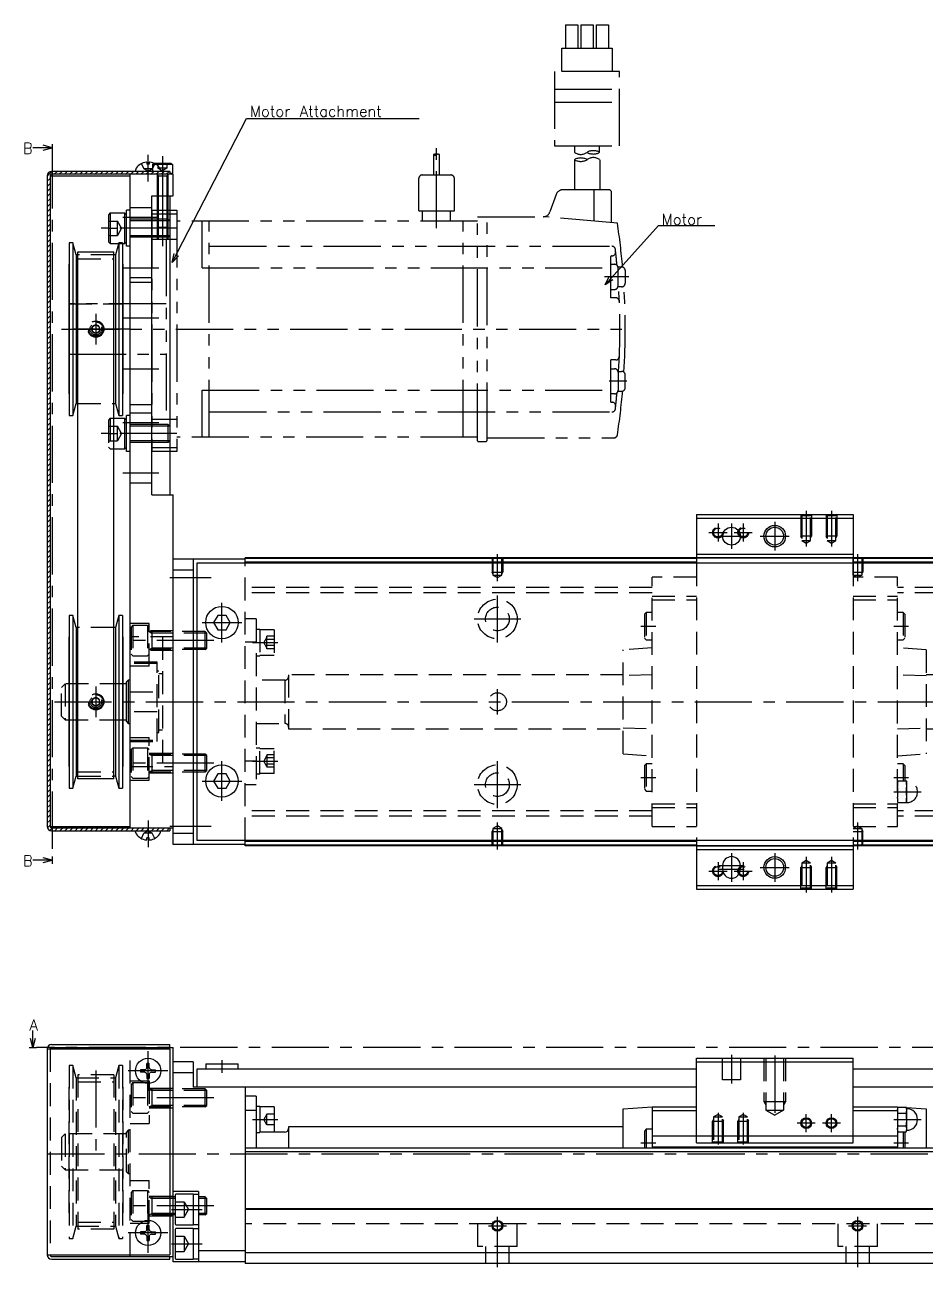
# Model space of a CAD drawing. Extents: x -2 to 836, y -8 to 354.
# Drawn here: x 317.5 to 567.7, y 9 to 354 of the extents above; entities that cross this region are included whole.
import ezdxf

# ---------------------------------------------------------------- set-up
doc = ezdxf.new("R2010")
doc.units = 0
doc.header["$LTSCALE"] = 0.5
for name, pattern in [('CENTER', [50.8, 31.75, -6.35, 6.35, -6.35]), ('DASHED', [19.05, 12.7, -6.35]), ('PHANTOM', [63.5, 31.75, -6.35, 6.35, -6.35, 6.35, -6.35])]:
    doc.linetypes.add(name, pattern=pattern)
for name, color, linetype in [('MSM_CENTER', 1, 'CENTER'), ('MSM_CONTINUOUS', 7, 'CONTINUOUS'), ('MSM_DASHED', 4, 'DASHED'), ('MSM_IMAGINARY', 6, 'PHANTOM'), ('MSM_NARROW', 5, 'CONTINUOUS'), ('MSM_PART_NUMBER', 7, 'CONTINUOUS')]:
    doc.layers.add(name, color=color, linetype=linetype)
doc.styles.get("Standard").update_dxf_attribs({"font": 'txt.shx', "height": 3, "bigfont": 'bigfont.shx'})

msp = doc.modelspace()

# ---------------------------------------------------------------- linework, layer by layer
at = {"layer": 'MSM_CENTER'}
for p, q in [((325.07, 318.87), (325.07, 123)), ((351.67, 310.5), (351.67, 317.87)), ((355.67, 317.5), (355.67, 295.5)), ((354.67, 300.5), (344.67, 300.5)), ((359.67, 297.5), (338.67, 297.5)), ((344.67, 286.5), (354.67, 286.5)), ((337.17, 273.75), (337.17, 265.25)), ((346.67, 269.5), (327.67, 269.5)), ((354.67, 272.5), (344.67, 272.5)), ((344.67, 258.5), (354.67, 258.5)), ((354.67, 243.5), (344.67, 243.5)), ((359.67, 240.5), (338.67, 240.5)), ((354.67, 229.5), (344.67, 229.5)), ((534.42, 219), (534.42, 209.09)), ((541.42, 219), (541.42, 209.09)), ((509.92, 215.5), (509.92, 210.5)), ((513.67, 215.5), (513.67, 208.5)), ((516.92, 215.5), (516.92, 210.5)), ((525.67, 216), (525.67, 208)), ((507.42, 213), (512.42, 213)), ((510.17, 212), (517.17, 212)), ((514.42, 213), (519.42, 213)), ((521.67, 212), (529.67, 212)), ((448.67, 199.49), (448.67, 207)), ((548.67, 207), (548.67, 199.49)), ((357.67, 200.5), (369.17, 200.5)), ((372.17, 182.5), (372.17, 193.5)), ((448.67, 182.5), (448.67, 195.5)), ((366.67, 188), (377.67, 188)), ((442.17, 189), (455.17, 189)), ((488.52, 187), (492.62, 187)), ((558.72, 187), (562.82, 187)), ((369.97, 183), (344.67, 183)), ((380.67, 182.45), (387.67, 182.45)), ((337.17, 170.25), (337.17, 161.75)), ((448.67, 162.5), (448.67, 169.5)), ((325.67, 166), (832.67, 166)), ((369.97, 149), (344.67, 149)), ((372.17, 138.5), (372.17, 149.5)), ((380.67, 149.55), (387.67, 149.55)), ((448.67, 136.5), (448.67, 149.5)), ((488.52, 145), (492.62, 145)), ((558.72, 145), (562.82, 145)), ((366.67, 144), (377.67, 144)), ((442.17, 143), (455.17, 143)), ((558.72, 141), (566.32, 141)), ((351.67, 133), (351.67, 125.63)), ((357.67, 131.5), (369.17, 131.5)), ((448.67, 125), (448.67, 132.51)), ((548.67, 132.51), (548.67, 125)), ((509.92, 121.5), (509.92, 116.5)), ((513.67, 124), (513.67, 116)), ((516.92, 121.5), (516.92, 116.5)), ((525.67, 124), (525.67, 116)), ((534.42, 122.91), (534.42, 113)), ((541.42, 122.91), (541.42, 113)), ((507.42, 119), (512.42, 119)), ((510.17, 120.5), (517.17, 120.5)), ((510.17, 119.5), (517.17, 119.5)), ((514.42, 119), (519.42, 119)), ((521.67, 120), (529.67, 120)), ((833.67, 70), (320.67, 70)), ((351.67, 58), (351.67, 69)), ((372.17, 66.5), (372.17, 63)), ((513.67, 68), (513.67, 60)), ((525.67, 67.76), (525.67, 50.18)), ((337.17, 63.62), (337.17, 39)), ((357.17, 63.5), (346.17, 63.5)), ((369.97, 56), (344.67, 56)), ((509.92, 51.81), (509.92, 43.1)), ((516.92, 51.81), (516.92, 43.1)), ((380.67, 50), (387.67, 50)), ((536.92, 49), (531.92, 49)), ((534.42, 46.5), (534.42, 51.5)), ((543.92, 49), (538.92, 49)), ((541.42, 46.5), (541.42, 51.5)), ((558.72, 50), (566.32, 50)), ((488.52, 43.5), (492.62, 43.5)), ((558.72, 43.5), (562.82, 43.5)), ((323.67, 40.5), (832.67, 40.5)), ((369.97, 26), (344.67, 26)), ((358.17, 25), (366.67, 25)), ((351.67, 13), (351.67, 24)), ((448.67, 9), (448.67, 23)), ((548.67, 23), (548.67, 9)), ((357.17, 18.5), (346.17, 18.5)), ((446.17, 20.5), (451.17, 20.5)), ((546.17, 20.5), (551.17, 20.5)), ((358.17, 15.5), (366.67, 15.5))]:
    msp.add_line(p, q, dxfattribs=at)
at = {"layer": 'MSM_CONTINUOUS'}
for p, q in [((325.07, 320.87), (325.07, 318.87)), ((351.34, 315.79), (351.36, 315.3)), ((351.98, 315.3), (351.36, 315.3)), ((352, 315.79), (351.98, 315.3)), ((358.12, 315.5), (353.41, 315.5)), ((358.42, 315.2), (353.93, 315.2)), ((358.12, 315.5), (358.42, 315.2)), ((358.42, 315.2), (358.42, 312.8)), ((323.67, 312.1), (323.67, 131.4)), ((324.47, 312.1), (324.47, 131.4)), ((324.47, 312.1), (346.67, 312.1)), ((357.67, 313.3), (324.87, 313.3)), ((358.67, 312.5), (324.87, 312.5)), ((346.67, 131), (346.67, 312.5)), ((348.2, 313.66), (348.17, 313.3)), ((355.13, 313.66), (355.17, 313.3)), ((357.67, 313.3), (357.67, 312.5)), ((357.67, 312.8), (358.42, 312.8)), ((358.12, 312.5), (358.42, 312.8)), ((358.67, 306.5), (358.67, 312.5)), ((352.67, 223.5), (352.67, 306.5)), ((352.67, 306.5), (358.67, 306.5)), ((354.17, 306.5), (354.17, 300)), ((357.17, 306.5), (357.17, 300)), ((357.67, 306.5), (357.67, 223.5)), ((341.17, 301.75), (340.67, 301.25)), ((340.67, 301.25), (340.67, 293.75)), ((341.17, 301.75), (341.17, 293.25)), ((341.17, 301.75), (345.17, 301.75)), ((345.17, 301.75), (345.17, 293.25)), ((345.17, 301.75), (345.67, 301.25)), ((345.67, 292.5), (345.67, 302.5)), ((346.67, 302.5), (345.67, 302.5)), ((357.23, 300), (352.67, 300)), ((357.23, 295), (357.23, 300)), ((357.67, 299.57), (357.23, 300)), ((329.73, 293.5), (329.73, 245.5)), ((330.76, 293.5), (329.73, 293.5)), ((330.76, 293.5), (330.76, 245.5)), ((331.67, 290.12), (330.76, 293.5)), ((341.17, 293.25), (340.67, 293.75)), ((341.17, 293.25), (343.5, 293.25)), ((343.57, 293.5), (342.67, 290.12)), ((343.57, 293.5), (343.57, 245.5)), ((344.61, 293.5), (343.57, 293.5)), ((344.61, 293.5), (344.61, 245.5)), ((344.61, 293.25), (345.17, 293.25)), ((345.17, 293.25), (345.67, 293.75)), ((357.23, 295), (352.67, 295)), ((357.23, 295), (357.67, 295.43)), ((331.67, 290.12), (331.67, 248.87)), ((332.17, 290.12), (331.67, 290.12)), ((332.17, 144.57), (332.17, 290.93)), ((332.17, 290.93), (342.17, 290.93)), ((342.17, 144.57), (342.17, 290.93)), ((342.67, 290.12), (342.17, 290.12)), ((342.67, 290.12), (342.67, 248.87)), ((346.67, 292.5), (345.67, 292.5)), ((329.67, 287.5), (329.67, 251.5)), ((329.73, 287.5), (329.67, 287.5)), ((344.67, 287.5), (344.61, 287.5)), ((344.67, 287.5), (344.67, 251.5)), ((329.67, 251.5), (329.73, 251.5)), ((330.76, 245.5), (331.67, 248.87)), ((331.67, 248.87), (332.17, 248.87)), ((342.17, 248.87), (342.67, 248.87)), ((342.67, 248.87), (343.57, 245.5)), ((344.61, 251.5), (344.67, 251.5)), ((329.73, 245.5), (330.76, 245.5)), ((343.57, 245.5), (344.61, 245.5)), ((345.67, 235.5), (345.67, 245.5)), ((346.67, 245.5), (345.67, 245.5)), ((342.17, 244.75), (345.17, 244.75)), ((345.17, 244.75), (345.17, 236.25)), ((345.17, 244.75), (345.67, 244.25)), ((357.23, 243), (352.67, 243)), ((357.67, 242.57), (357.23, 243)), ((357.23, 238), (357.23, 243)), ((357.23, 238), (357.67, 238.43)), ((342.17, 236.25), (345.17, 236.25)), ((345.17, 236.25), (345.67, 236.75)), ((346.67, 235.5), (345.67, 235.5)), ((357.23, 238), (352.67, 238)), ((352.67, 223.5), (358.67, 223.5)), ((358.67, 126.4), (358.67, 223.5)), ((503.92, 218), (503.92, 204.5)), ((503.92, 218), (547.42, 218)), ((547.42, 218), (547.42, 204.5)), ((503.92, 217), (547.42, 217)), ((503.92, 207), (547.42, 207)), ((378.67, 205.6), (358.67, 205.6)), ((364.17, 205.6), (364.17, 126.4)), ((365.17, 204.5), (365.17, 127.5)), ((830.17, 204.5), (365.17, 204.5)), ((378.67, 204.5), (378.67, 206)), ((818.67, 206), (378.67, 206)), ((503.92, 205.8), (378.67, 205.8)), ((503.92, 204.8), (378.67, 204.8)), ((503.92, 206), (547.42, 206)), ((649.92, 205.8), (547.42, 205.8)), ((649.92, 204.8), (547.42, 204.8)), ((364.17, 202.6), (358.67, 202.6)), ((329.73, 190), (329.73, 142)), ((330.76, 190), (329.73, 190)), ((330.76, 190), (330.76, 142)), ((331.67, 186.62), (330.76, 190)), ((343.57, 190), (342.67, 186.62)), ((343.57, 190), (343.57, 142)), ((344.61, 190), (343.57, 190)), ((344.61, 190), (344.61, 142)), ((371.01, 190), (369.86, 188)), ((373.32, 190), (371.01, 190)), ((374.48, 188), (373.32, 190)), ((331.67, 186.62), (331.67, 145.37)), ((332.17, 186.62), (331.67, 186.62)), ((342.67, 186.62), (342.17, 186.62)), ((342.67, 186.62), (342.67, 145.37)), ((369.86, 188), (371.01, 186)), ((373.32, 186), (374.48, 188)), ((329.67, 184), (329.67, 148)), ((329.73, 184), (329.67, 184)), ((344.67, 184), (344.61, 184)), ((344.67, 184), (344.67, 148)), ((371.01, 186), (373.32, 186)), ((345.67, 171), (344.67, 171)), ((346.17, 172), (345.67, 171.5)), ((345.67, 160.5), (345.67, 171.5)), ((346.17, 172), (346.17, 160)), ((346.67, 172), (346.17, 172)), ((344.67, 161), (345.67, 161)), ((345.67, 160.5), (346.17, 160)), ((346.17, 160), (346.67, 160)), ((329.67, 148), (329.73, 148)), ((330.76, 142), (331.67, 145.37)), ((331.67, 145.37), (332.17, 145.37)), ((342.67, 145.37), (342.17, 145.37)), ((342.67, 145.37), (343.57, 142)), ((344.61, 148), (344.67, 148)), ((371.01, 146), (369.86, 144)), ((373.32, 146), (371.01, 146)), ((374.48, 144), (373.32, 146)), ((329.73, 142), (330.76, 142)), ((342.17, 144.57), (332.17, 144.57)), ((343.57, 142), (344.61, 142)), ((369.86, 144), (371.01, 142)), ((371.01, 142), (373.32, 142)), ((373.32, 142), (374.48, 144)), ((324.47, 131.4), (346.67, 131.4)), ((324.87, 131), (358.67, 131)), ((324.87, 130.2), (357.67, 130.2)), ((348.2, 129.84), (348.17, 130.2)), ((351.34, 127.71), (351.36, 128.2)), ((351.98, 128.2), (351.36, 128.2)), ((352, 127.71), (351.98, 128.2)), ((355.13, 129.84), (355.17, 130.2)), ((357.67, 131), (357.67, 130.2)), ((364.17, 129.4), (358.67, 129.4)), ((378.67, 126.4), (358.67, 126.4)), ((830.17, 127.5), (365.17, 127.5)), ((378.67, 126), (378.67, 127.5)), ((503.92, 127.2), (378.67, 127.2)), ((503.92, 126.2), (378.67, 126.2)), ((818.67, 126), (378.67, 126)), ((503.92, 127.5), (503.92, 114)), ((503.92, 126), (547.42, 126)), ((503.92, 125), (547.42, 125)), ((547.42, 127.5), (547.42, 114)), ((649.92, 127.2), (547.42, 127.2)), ((649.92, 126.2), (547.42, 126.2)), ((325.07, 123), (325.07, 121)), ((511.17, 120.5), (511.17, 119.5)), ((516.17, 119.5), (516.17, 120.5)), ((503.92, 115), (547.42, 115)), ((503.92, 114), (547.42, 114)), ((319.67, 70), (319, 72.5)), ((319.67, 70), (319.67, 74.73)), ((320.34, 72.5), (319.67, 70)), ((318.67, 70), (320.67, 70)), ((323.67, 69.6), (323.67, 12.4)), ((323.67, 69.6), (357.67, 69.6)), ((324.87, 70.8), (357.67, 70.8)), ((324.87, 70), (358.67, 70)), ((346.67, 69.6), (346.67, 70)), ((357.67, 70), (357.67, 70.8)), ((357.67, 69.6), (357.67, 12.4)), ((358.67, 10.5), (358.67, 70)), ((351.34, 64.42), (351.36, 65.58)), ((352, 64.42), (351.98, 65.58)), ((364.17, 66), (358.67, 66)), ((364.17, 66), (364.17, 59)), ((503.92, 67), (547.42, 67)), ((503.92, 43.5), (503.92, 67)), ((503.92, 66), (547.42, 66)), ((547.42, 43.5), (547.42, 67)), ((350.74, 63.83), (349.59, 63.81)), ((350.74, 63.17), (349.59, 63.19)), ((350.74, 63.83), (351.15, 64.02)), ((350.74, 63.17), (351.15, 62.98)), ((351.34, 64.42), (351.15, 64.02)), ((351.34, 62.58), (351.15, 62.98)), ((351.34, 62.58), (351.36, 61.42)), ((352, 62.58), (351.98, 61.42)), ((352, 64.42), (352.19, 64.02)), ((352, 62.58), (352.19, 62.98)), ((352.59, 63.83), (352.19, 64.02)), ((352.59, 63.17), (352.19, 62.98)), ((352.59, 63.83), (353.74, 63.81)), ((352.59, 63.17), (353.74, 63.19)), ((364.17, 63), (358.67, 63)), ((365.17, 64), (365.17, 59)), ((503.92, 64), (365.17, 64)), ((367.67, 65.5), (367.67, 64)), ((367.67, 65.5), (376.67, 65.5)), ((376.67, 64), (376.67, 65.5)), ((649.92, 64), (547.42, 64)), ((503.92, 59), (364.17, 59)), ((378.67, 59), (378.67, 10)), ((649.92, 59), (547.42, 59)), ((381.67, 56.5), (378.67, 56.5)), ((381.67, 56.5), (381.67, 42)), ((381.67, 52.5), (378.67, 52.5)), ((382.67, 53.65), (381.67, 53.65)), ((382.67, 53.65), (382.67, 46.35)), ((386.67, 53.5), (382.67, 53.5)), ((386.67, 53.5), (386.67, 46.5)), ((483.62, 53), (491.62, 53.5)), ((483.62, 42), (483.62, 53)), ((491.62, 53.5), (503.92, 53.5)), ((491.62, 53.5), (491.62, 42)), ((491.62, 52.5), (503.92, 52.5)), ((547.42, 53.5), (559.72, 53.5)), ((547.42, 52.5), (559.72, 52.5)), ((559.72, 53.5), (560.29, 53.46)), ((559.72, 53.5), (559.72, 42)), ((559.84, 53.46), (559.72, 53)), ((559.72, 52.41), (559.72, 52.6)), ((559.84, 53.46), (562.19, 53.46)), ((562.32, 53), (562.19, 53.46)), ((562.22, 53.34), (567.72, 53)), ((562.32, 47), (562.32, 53)), ((567.72, 53), (567.72, 42)), ((559.84, 51.73), (562.19, 51.73)), ((381.67, 46.35), (382.67, 46.35)), ((389.67, 46.5), (382.67, 46.5)), ((390.67, 48), (390.67, 42)), ((483.62, 48), (390.67, 48)), ((490.02, 47.3), (489.52, 46.8)), ((489.52, 46.8), (489.52, 42)), ((491.62, 47.3), (490.02, 47.3)), ((490.02, 47.3), (490.02, 42)), ((491.62, 45.5), (559.72, 45.5)), ((559.72, 47), (559.84, 46.54)), ((559.84, 48.27), (562.19, 48.27)), ((559.84, 46.54), (562.19, 46.54)), ((561.32, 46.54), (561.32, 42)), ((561.82, 46.54), (561.82, 42)), ((562.19, 46.54), (562.32, 47)), ((818.67, 42), (378.67, 42)), ((491.62, 42.4), (559.72, 42.4)), ((503.92, 43.5), (547.42, 43.5)), ((818.67, 41), (378.67, 41)), ((365.67, 30), (358.67, 30)), ((359.17, 29), (359.17, 21)), ((364.17, 29.25), (359.42, 29.25)), ((364.17, 29.25), (364.17, 20.75)), ((365.67, 29.15), (364.17, 29.15)), ((365.67, 30), (365.67, 10.5)), ((818.67, 25.2), (378.67, 25.2)), ((818.67, 25), (378.67, 25)), ((359.42, 20.75), (364.17, 20.75)), ((364.17, 20.85), (365.67, 20.85)), ((350.74, 18.83), (349.59, 18.81)), ((350.74, 18.17), (349.59, 18.19)), ((350.74, 18.83), (351.15, 19.02)), ((350.74, 18.17), (351.15, 17.98)), ((351.34, 19.42), (351.15, 19.02)), ((351.34, 17.58), (351.15, 17.98)), ((351.34, 19.42), (351.36, 20.58)), ((351.34, 17.58), (351.36, 16.42)), ((352, 19.42), (351.98, 20.58)), ((352, 17.58), (351.98, 16.42)), ((352, 19.42), (352.19, 19.02)), ((352, 17.58), (352.19, 17.98)), ((352.59, 18.83), (352.19, 19.02)), ((352.59, 18.17), (352.19, 17.98)), ((352.59, 18.83), (353.74, 18.81)), ((352.59, 18.17), (353.74, 18.19)), ((359.17, 19.5), (359.17, 11.5)), ((364.17, 19.75), (359.42, 19.75)), ((364.17, 19.75), (364.17, 11.25)), ((365.67, 19.65), (364.17, 19.65)), ((323.67, 12.4), (357.67, 12.4)), ((324.87, 12), (358.67, 12)), ((324.87, 11.2), (357.67, 11.2)), ((346.67, 12), (346.67, 12.4)), ((357.67, 11.2), (357.67, 12)), ((378.67, 10.5), (358.67, 10.5)), ((359.42, 11.25), (364.17, 11.25)), ((364.17, 11.35), (365.67, 11.35)), ((378.67, 13.5), (365.67, 13.5)), ((818.67, 13), (378.67, 13)), ((818.67, 10), (378.67, 10))]:
    msp.add_line(p, q, dxfattribs=at)
at = {"layer": 'MSM_CONTINUOUS', "extrusion": (0, 0, -1)}
for p, q in [((325.07, 319.87), (319.71, 319.87)), ((325.07, 319.87), (322.57, 320.54)), ((322.57, 319.2), (325.07, 319.87)), ((325.07, 122), (319.71, 122)), ((325.07, 122), (322.57, 122.67)), ((322.57, 121.33), (325.07, 122))]:
    msp.add_line(p, q, dxfattribs=at)
at = {"layer": 'MSM_CONTINUOUS'}
for centre, radius in [((513.67, 212), 2.5), ((525.67, 212), 2.46), ((372.17, 188), 4.5), ((372.17, 144), 4.5), ((525.67, 120), 2.46), ((351.67, 63.5), 3.5), ((534.42, 49), 1.23), ((541.42, 49), 1.23), ((351.67, 18.5), 3.5), ((448.67, 20.5), 1.23), ((548.67, 20.5), 1.23)]:
    msp.add_circle(centre, radius, dxfattribs=at)
for centre, radius, start, end in [((349.29, 313.57), 1.1, 144.8906, 175), ((351.67, 311.9), 4, 97.4656, 144.8906), ((351.14, 315.56), 0.305, 49.0368, 87.9309), ((352.2, 315.56), 0.305, 92.0691, 130.9632), ((351.67, 311.9), 4, 35.1094, 82.5344), ((354.04, 313.57), 1.1, 5, 35.1094), ((324.87, 312.1), 1.2, 90, 180), ((324.87, 312.1), 0.4, 90, 180), ((324.87, 131.4), 1.2, 180, 270), ((324.87, 131.4), 0.4, 180, 270), ((349.29, 129.93), 1.1, 185, 215.1094), ((351.67, 131.6), 4, 215.1094, 262.5344), ((351.14, 127.94), 0.305, 272.0691, 310.9632), ((352.2, 127.94), 0.305, 229.0368, 267.9309), ((351.67, 131.6), 4, 277.4656, 324.8906), ((354.04, 129.93), 1.1, 324.8906, 355), ((513.67, 120.5), 2.5, 0, 180), ((513.67, 119.5), 2.5, 180, 0), ((324.87, 69.6), 1.2, 90, 180), ((324.87, 69.6), 0.4, 90, 180), ((351.67, 63.5), 2.1, 81.4911, 98.5089), ((351.67, 63.5), 2.1, 171.4911, 188.5089), ((351.67, 63.5), 2.1, 351.4911, 8.5089), ((351.67, 63.5), 2.1, 261.4911, 278.5089), ((563.02, 52.57), 3.31, 164.2277, 179.4294), ((563.02, 52.63), 3.31, 180.5738, 195.7691), ((559.01, 52.56), 3.31, 0.5738, 15.7691), ((559.01, 52.63), 3.31, 344.2277, 359.4294), ((562.32, 50), 3, 270, 90), ((572.6, 49.95), 12.89, 172.0306, 179.7562), ((573.17, 50.1), 13.46, 180.407, 187.8062), ((549.33, 49.94), 12.98, 0.2719, 7.9413), ((548.86, 50.1), 13.46, 352.1938, 359.593), ((389.67, 47.5), 1, 270, 0), ((563.02, 47.37), 3.31, 164.2277, 179.4294), ((563.02, 47.44), 3.31, 180.5738, 195.7691), ((559.01, 47.37), 3.31, 0.5738, 15.7691), ((559.01, 47.43), 3.31, 344.2277, 359.4294), ((359.42, 29), 0.25, 90, 180), ((359.42, 21), 0.25, 180, 270), ((351.67, 18.5), 2.1, 171.4911, 188.5089), ((351.67, 18.5), 2.1, 81.4911, 98.5089), ((351.67, 18.5), 2.1, 351.4911, 8.5089), ((359.42, 19.5), 0.25, 90, 180), ((351.67, 18.5), 2.1, 261.4911, 278.5089), ((324.87, 12.4), 1.2, 180, 270), ((324.87, 12.4), 0.4, 180, 270), ((359.42, 11.5), 0.25, 180, 270)]:
    msp.add_arc(centre, radius, start, end, dxfattribs=at)
at = {"layer": 'MSM_DASHED'}
for p, q in [((349.8, 315.44), (350.52, 313.97)), ((351.67, 313.36), (350.52, 313.97)), ((352.81, 313.97), (350.52, 313.97)), ((351.67, 313.36), (352.81, 313.97)), ((353.54, 315.44), (352.81, 313.97)), ((352.92, 315.2), (353.22, 315.5)), ((353.93, 315.2), (352.92, 315.2)), ((352.92, 315.2), (352.92, 313.3)), ((353.41, 315.5), (353.22, 315.5)), ((354.42, 315.5), (354.42, 314.2)), ((356.92, 314.2), (354.42, 314.2)), ((355.67, 313.48), (354.42, 314.2)), ((355.67, 315.5), (355.67, 314.2)), ((356.92, 314.2), (355.67, 313.48)), ((356.92, 315.5), (356.92, 314.2)), ((354.15, 312.45), (354.44, 311.96)), ((354.17, 312.4), (354.17, 306.5)), ((357.17, 311.96), (354.17, 311.96)), ((354.44, 311.96), (354.44, 306.5)), ((357.18, 312.45), (356.9, 311.96)), ((356.9, 311.96), (356.9, 306.5)), ((357.17, 312.4), (357.17, 306.5)), ((352.67, 303.15), (346.67, 303.15)), ((340.67, 299.5), (343.17, 299.5)), ((340.67, 297.5), (343.17, 297.5)), ((344.32, 297.5), (343.17, 299.5)), ((343.17, 295.5), (343.17, 299.5)), ((344.32, 297.5), (343.17, 295.5)), ((352.67, 300), (346.67, 300)), ((352.67, 299.57), (346.67, 299.57)), ((354.17, 300), (354.17, 297.77)), ((354.44, 297.5), (354.17, 297.77)), ((354.17, 297.77), (357.17, 297.77)), ((354.44, 300), (354.44, 297.5)), ((356.9, 297.5), (354.44, 297.5)), ((356.9, 300), (356.9, 297.5)), ((357.17, 297.77), (356.9, 297.5)), ((357.17, 300), (357.17, 297.77)), ((340.67, 295.5), (343.17, 295.5)), ((343.5, 293.25), (344.61, 293.25)), ((352.67, 295.43), (346.67, 295.43)), ((352.67, 295), (346.67, 295)), ((342.17, 290.12), (332.17, 290.12)), ((332.17, 288.99), (342.17, 288.99)), ((346.67, 283.85), (352.67, 283.85)), ((346.67, 282.5), (352.67, 282.5)), ((329.67, 276.5), (344.67, 276.5)), ((337.17, 270.65), (336.17, 270.08)), ((336.17, 270.08), (336.17, 268.92)), ((338.17, 270.08), (337.17, 270.65)), ((338.17, 268.92), (338.17, 270.08)), ((336.17, 268.92), (337.17, 268.35)), ((337.17, 268.35), (338.17, 268.92)), ((329.67, 262.5), (344.67, 262.5)), ((332.17, 248.87), (342.17, 248.87)), ((352.67, 248.5), (346.67, 248.5)), ((352.67, 246.15), (346.67, 246.15)), ((341.17, 244.75), (340.67, 244.25)), ((340.67, 244.25), (340.67, 236.75)), ((340.67, 242.5), (343.17, 242.5)), ((341.17, 244.75), (341.17, 236.25)), ((341.17, 244.75), (342.17, 244.75)), ((344.32, 240.5), (343.17, 242.5)), ((343.17, 238.5), (343.17, 242.5)), ((352.67, 243), (346.67, 243)), ((352.67, 242.57), (346.67, 242.57)), ((340.67, 240.5), (343.17, 240.5)), ((340.67, 238.5), (343.17, 238.5)), ((344.32, 240.5), (343.17, 238.5)), ((352.67, 238.43), (346.67, 238.43)), ((341.17, 236.25), (340.67, 236.75)), ((341.17, 236.25), (342.17, 236.25)), ((352.67, 238), (346.67, 238)), ((346.67, 226.85), (352.67, 226.85)), ((532.92, 218), (533.19, 217.73)), ((532.92, 218), (532.92, 212)), ((533.19, 217.73), (533.19, 210.8)), ((533.19, 217.73), (535.65, 217.73)), ((535.65, 217.73), (535.92, 218)), ((535.65, 210.8), (535.65, 217.73)), ((535.92, 218), (535.92, 212)), ((539.92, 218), (540.19, 217.73)), ((539.92, 218), (539.92, 212)), ((540.19, 217.73), (540.19, 210.8)), ((540.19, 217.73), (542.65, 217.73)), ((542.65, 217.73), (542.92, 218)), ((542.65, 210.8), (542.65, 217.73)), ((542.92, 218), (542.92, 212)), ((535.92, 212), (532.92, 212)), ((533.19, 211.53), (532.92, 212)), ((533.19, 210.8), (534.42, 210.09)), ((533.19, 210.8), (535.65, 210.8)), ((534.42, 210.09), (535.65, 210.8)), ((535.65, 211.53), (535.92, 212)), ((542.92, 212), (539.92, 212)), ((540.19, 211.53), (539.92, 212)), ((540.19, 210.8), (541.42, 210.09)), ((540.19, 210.8), (542.65, 210.8)), ((541.42, 210.09), (542.65, 210.8)), ((542.65, 211.53), (542.92, 212)), ((378.67, 127.5), (378.67, 204.5)), ((447.17, 206), (447.17, 202)), ((447.44, 206), (447.44, 201.2)), ((449.9, 201.2), (449.9, 206)), ((450.17, 206), (450.17, 202)), ((547.42, 206), (503.92, 206)), ((503.92, 204.5), (503.92, 127.5)), ((547.42, 204.5), (547.42, 127.5)), ((547.44, 201.2), (547.44, 206)), ((549.9, 206), (549.9, 201.2)), ((550.17, 206), (550.17, 202)), ((447.17, 202), (450.17, 202)), ((447.44, 201.53), (447.17, 202)), ((447.44, 201.2), (448.67, 200.49)), ((447.44, 201.2), (449.9, 201.2)), ((448.67, 200.49), (449.9, 201.2)), ((449.9, 201.53), (450.17, 202)), ((503.92, 200.6), (491.62, 200.6)), ((491.62, 131.4), (491.62, 200.6)), ((547.42, 202), (550.17, 202)), ((547.44, 201.53), (547.42, 201.57)), ((559.72, 200.6), (547.42, 200.6)), ((547.44, 201.2), (549.9, 201.2)), ((548.67, 200.49), (547.44, 201.2)), ((549.9, 201.2), (548.67, 200.49)), ((549.9, 201.53), (550.17, 202)), ((559.72, 131.4), (559.72, 200.6)), ((491.62, 197.75), (378.67, 197.75)), ((637.62, 197.75), (559.72, 197.75)), ((491.62, 196.25), (378.67, 196.25)), ((491.62, 195.35), (503.92, 195.35)), ((491.62, 194.35), (503.92, 194.35)), ((547.42, 195.35), (559.72, 195.35)), ((547.42, 194.35), (559.72, 194.35)), ((637.62, 196.25), (559.72, 196.25)), ((490.02, 190.8), (489.52, 190.3)), ((489.52, 190.3), (489.52, 183.7)), ((490.02, 190.8), (490.02, 183.2)), ((491.62, 190.8), (490.02, 190.8)), ((561.32, 190.8), (559.72, 190.8)), ((561.32, 190.8), (561.32, 183.2)), ((561.82, 190.3), (561.32, 190.8)), ((561.82, 190.3), (561.82, 183.7)), ((342.17, 186.62), (332.17, 186.62)), ((351.97, 187.75), (346.67, 187.75)), ((347.47, 187.25), (346.97, 186.75)), ((346.97, 186.75), (346.97, 179.25)), ((347.47, 187.25), (347.47, 178.75)), ((347.47, 187.25), (351.47, 187.25)), ((351.47, 187.25), (351.47, 178.75)), ((351.47, 187.25), (351.97, 186.75)), ((351.97, 175.88), (351.97, 187.75)), ((381.67, 189), (378.67, 189)), ((381.67, 189), (381.67, 143)), ((358.67, 184), (346.67, 184)), ((358.67, 185.75), (351.97, 185.75)), ((367.53, 185.5), (351.97, 185.5)), ((351.97, 185.5), (352.72, 185.07)), ((352.72, 185.5), (352.72, 180.5)), ((367.97, 185.07), (352.72, 185.07)), ((355.67, 184), (355.67, 148)), ((367.97, 185.07), (367.53, 185.5)), ((367.53, 180.5), (367.53, 185.5)), ((367.97, 180.93), (367.97, 185.07)), ((382.67, 186.1), (381.67, 186.1)), ((382.67, 186.1), (382.67, 178.8)), ((386.67, 185.95), (382.67, 185.95)), ((384.67, 183.95), (383.8, 182.45)), ((384.67, 180.72), (384.67, 184.19)), ((386.67, 184.19), (384.67, 184.19)), ((386.67, 183.32), (384.67, 183.32)), ((386.67, 185.95), (386.67, 178.95)), ((489.52, 183.7), (490.02, 183.2)), ((490.02, 183.2), (491.62, 183.2)), ((559.72, 183.2), (561.32, 183.2)), ((561.32, 183.2), (561.82, 183.7)), ((351.97, 180.5), (352.72, 180.93)), ((367.53, 180.5), (351.97, 180.5)), ((358.67, 180.25), (351.97, 180.25)), ((367.97, 180.93), (352.72, 180.93)), ((367.53, 180.5), (367.97, 180.93)), ((381.67, 182.52), (378.67, 182.52)), ((384.67, 180.95), (383.8, 182.45)), ((386.67, 181.59), (384.67, 181.59)), ((386.67, 180.72), (384.67, 180.72)), ((491.62, 181), (483.62, 180.44)), ((483.62, 151.56), (483.62, 180.44)), ((567.72, 180.44), (559.72, 181)), ((567.72, 180.44), (567.72, 151.56)), ((354.17, 177), (346.67, 177)), ((354.17, 176.64), (346.67, 176.64)), ((347.47, 178.75), (346.97, 179.25)), ((347.47, 178.75), (351.47, 178.75)), ((351.47, 178.75), (351.97, 179.25)), ((354.17, 155), (354.17, 177)), ((381.67, 178.8), (382.67, 178.8)), ((382.67, 178.95), (386.67, 178.95)), ((351.97, 175.88), (346.67, 175.88)), ((354.67, 174.5), (354.17, 174.5)), ((354.67, 157.5), (354.67, 174.5)), ((355.67, 173.75), (354.67, 173.75)), ((390.67, 173.5), (390.67, 158.5)), ((483.62, 173.5), (390.67, 173.5)), ((491.62, 173.48), (483.62, 173.23)), ((567.72, 173.23), (559.72, 173.48)), ((629.62, 173.5), (567.72, 173.5)), ((327.67, 170), (328.67, 171)), ((327.67, 162), (327.67, 170)), ((344.67, 171), (328.67, 171)), ((328.67, 171), (328.67, 161)), ((389.67, 172), (381.67, 172)), ((389.67, 172), (389.67, 160)), ((337.17, 167.15), (336.17, 166.58)), ((336.17, 166.58), (336.17, 165.42)), ((338.17, 166.58), (337.17, 167.15)), ((338.17, 165.42), (338.17, 166.58)), ((346.67, 168.8), (354.17, 168.8)), ((336.17, 165.42), (337.17, 164.85)), ((337.17, 164.85), (338.17, 165.42)), ((354.17, 163.2), (346.67, 163.2)), ((327.67, 162), (328.67, 161)), ((328.67, 161), (344.67, 161)), ((381.67, 160), (389.67, 160)), ((483.62, 158.77), (491.62, 158.52)), ((559.72, 158.52), (567.72, 158.77)), ((346.67, 156.12), (351.97, 156.12)), ((346.67, 155.36), (354.17, 155.36)), ((351.97, 144.25), (351.97, 156.12)), ((354.17, 157.5), (354.67, 157.5)), ((354.67, 158.25), (355.67, 158.25)), ((390.67, 158.5), (483.62, 158.5)), ((567.72, 158.5), (629.62, 158.5)), ((346.67, 155), (354.17, 155)), ((347.47, 153.25), (346.97, 152.75)), ((346.97, 152.75), (346.97, 145.25)), ((347.47, 153.25), (351.47, 153.25)), ((347.47, 153.25), (347.47, 144.75)), ((351.47, 153.25), (351.47, 144.75)), ((351.47, 153.25), (351.97, 152.75)), ((381.67, 153.2), (382.67, 153.2)), ((382.67, 145.9), (382.67, 153.2)), ((382.67, 153.05), (386.67, 153.05)), ((386.67, 146.05), (386.67, 153.05)), ((351.97, 151.75), (358.67, 151.75)), ((367.53, 151.5), (351.97, 151.5)), ((351.97, 151.5), (352.72, 151.07)), ((352.72, 151.5), (352.72, 146.5)), ((367.97, 151.07), (352.72, 151.07)), ((367.53, 146.5), (367.53, 151.5)), ((367.97, 151.07), (367.53, 151.5)), ((367.97, 146.93), (367.97, 151.07)), ((381.67, 149.48), (378.67, 149.48)), ((384.67, 151.05), (383.8, 149.55)), ((384.67, 148.05), (383.8, 149.55)), ((384.67, 151.28), (384.67, 147.81)), ((386.67, 151.28), (384.67, 151.28)), ((386.67, 150.41), (384.67, 150.41)), ((386.67, 148.68), (384.67, 148.68)), ((483.62, 151.56), (491.62, 151)), ((490.02, 148.8), (489.52, 148.3)), ((490.02, 148.8), (490.02, 141.2)), ((491.62, 148.8), (490.02, 148.8)), ((559.72, 151), (567.72, 151.56)), ((561.32, 148.8), (559.72, 148.8)), ((561.82, 148.3), (561.32, 148.8)), ((561.32, 148.8), (561.32, 144)), ((332.17, 146.51), (342.17, 146.51)), ((332.17, 145.37), (342.17, 145.37)), ((346.67, 148), (358.67, 148)), ((347.47, 144.75), (346.97, 145.25)), ((351.47, 144.75), (351.97, 145.25)), ((351.97, 146.5), (352.72, 146.93)), ((367.53, 146.5), (351.97, 146.5)), ((351.97, 146.25), (358.67, 146.25)), ((367.97, 146.93), (352.72, 146.93)), ((367.53, 146.5), (367.97, 146.93)), ((382.67, 145.9), (381.67, 145.9)), ((386.67, 146.05), (382.67, 146.05)), ((386.67, 147.81), (384.67, 147.81)), ((489.52, 148.3), (489.52, 141.7)), ((561.82, 148.3), (561.82, 144)), ((346.67, 144.25), (351.97, 144.25)), ((347.47, 144.75), (351.47, 144.75)), ((378.67, 143), (381.67, 143)), ((489.52, 141.7), (490.02, 141.2)), ((562.32, 144), (559.72, 144)), ((562.32, 138), (562.32, 144)), ((490.02, 141.2), (491.62, 141.2)), ((559.72, 138), (562.32, 138)), ((559.84, 141), (562.19, 141)), ((491.62, 135.75), (378.67, 135.75)), ((491.62, 137.65), (503.92, 137.65)), ((491.62, 136.65), (503.92, 136.65)), ((547.42, 137.65), (559.72, 137.65)), ((547.42, 136.65), (559.72, 136.65)), ((637.62, 135.75), (559.72, 135.75)), ((491.62, 134.25), (378.67, 134.25)), ((448.67, 131.51), (447.44, 130.8)), ((449.9, 130.8), (448.67, 131.51)), ((491.62, 131.4), (503.92, 131.4)), ((547.42, 131.4), (559.72, 131.4)), ((547.44, 130.8), (548.67, 131.51)), ((548.67, 131.51), (549.9, 130.8)), ((637.62, 134.25), (559.72, 134.25)), ((349.8, 128.06), (350.52, 129.53)), ((351.67, 130.14), (350.52, 129.53)), ((352.81, 129.53), (350.52, 129.53)), ((351.67, 130.14), (352.81, 129.53)), ((353.54, 128.06), (352.81, 129.53)), ((447.44, 130.47), (447.17, 130)), ((447.17, 126), (447.17, 130)), ((447.17, 130), (450.17, 130)), ((447.44, 130.8), (447.44, 126)), ((447.44, 130.8), (449.9, 130.8)), ((449.9, 126), (449.9, 130.8)), ((449.9, 130.47), (450.17, 130)), ((450.17, 126), (450.17, 130)), ((547.42, 130), (550.17, 130)), ((547.44, 130.8), (549.9, 130.8)), ((549.9, 130.8), (549.9, 126)), ((549.9, 130.47), (550.17, 130)), ((550.17, 126), (550.17, 130)), ((547.42, 126), (503.92, 126)), ((534.42, 121.91), (533.19, 121.2)), ((533.19, 121.2), (533.19, 114.27)), ((535.65, 121.2), (533.19, 121.2)), ((535.65, 121.2), (534.42, 121.91)), ((535.65, 114.27), (535.65, 121.2)), ((541.42, 121.91), (540.19, 121.2)), ((540.19, 121.2), (540.19, 114.27)), ((542.65, 121.2), (540.19, 121.2)), ((542.65, 121.2), (541.42, 121.91)), ((542.65, 114.27), (542.65, 121.2)), ((533.19, 120.47), (532.92, 120)), ((532.92, 114), (532.92, 120)), ((532.92, 120), (535.92, 120)), ((535.65, 120.47), (535.92, 120)), ((535.92, 114), (535.92, 120)), ((540.19, 120.47), (539.92, 120)), ((539.92, 114), (539.92, 120)), ((539.92, 120), (542.92, 120)), ((542.65, 120.47), (542.92, 120)), ((542.92, 114), (542.92, 120)), ((533.19, 114.27), (532.92, 114)), ((535.65, 114.27), (533.19, 114.27)), ((535.92, 114), (535.65, 114.27)), ((540.19, 114.27), (539.92, 114)), ((542.65, 114.27), (540.19, 114.27)), ((542.92, 114), (542.65, 114.27)), ((324.47, 69.6), (324.47, 12.4)), ((346.67, 12.4), (346.67, 69.6)), ((511.17, 61), (511.17, 67)), ((516.17, 67), (516.17, 61)), ((522.67, 67), (522.67, 55)), ((523.21, 67), (523.21, 52.6)), ((528.12, 67), (528.12, 52.6)), ((528.67, 67), (528.67, 55)), ((329.73, 65), (329.73, 17)), ((330.76, 65), (329.73, 65)), ((330.76, 65), (330.76, 17)), ((331.67, 61.62), (330.76, 65)), ((332.17, 62.43), (332.17, 19.57)), ((342.17, 62.43), (332.17, 62.43)), ((342.17, 62.43), (342.17, 19.57)), ((343.57, 65), (342.67, 61.62)), ((343.57, 65), (343.57, 17)), ((344.61, 65), (343.57, 65)), ((344.61, 65), (344.61, 17)), ((329.67, 59), (329.67, 23)), ((329.73, 59), (329.67, 59)), ((331.67, 61.62), (331.67, 20.38)), ((331.67, 61.62), (342.67, 61.62)), ((332.17, 60.49), (342.17, 60.49)), ((342.67, 61.62), (342.67, 20.38)), ((344.67, 59), (344.61, 59)), ((344.67, 59), (344.67, 23)), ((346.67, 60.75), (351.97, 60.75)), ((347.47, 60.25), (346.97, 59.75)), ((346.97, 59.75), (346.97, 52.25)), ((347.47, 60.25), (347.47, 51.75)), ((347.47, 60.25), (351.47, 60.25)), ((351.47, 60.25), (351.47, 51.75)), ((351.47, 60.25), (351.97, 59.75)), ((351.97, 60.75), (351.97, 48.93)), ((351.97, 58.75), (358.67, 58.75)), ((516.17, 61), (511.17, 61)), ((367.53, 58.5), (351.97, 58.5)), ((351.97, 58.5), (352.72, 58.07)), ((352.72, 58.5), (352.72, 53.5)), ((367.97, 58.07), (352.72, 58.07)), ((367.53, 53.5), (367.53, 58.5)), ((367.97, 58.07), (367.53, 58.5)), ((367.97, 53.93), (367.97, 58.07)), ((347.47, 51.75), (346.97, 52.25)), ((347.47, 51.75), (351.47, 51.75)), ((351.47, 51.75), (351.97, 52.25)), ((351.97, 53.5), (352.72, 53.93)), ((367.53, 53.5), (351.97, 53.5)), ((351.97, 53.25), (358.67, 53.25)), ((367.97, 53.93), (352.72, 53.93)), ((367.53, 53.5), (367.97, 53.93)), ((522.67, 55), (528.67, 55)), ((522.67, 55), (523.21, 54.06)), ((523.21, 52.6), (528.12, 52.6)), ((523.21, 52.6), (525.67, 51.18)), ((528.12, 52.6), (525.67, 51.18)), ((528.67, 55), (528.12, 54.06)), ((346.67, 48.93), (351.97, 48.93)), ((384.67, 51.5), (383.8, 50)), ((384.67, 48.5), (383.8, 50)), ((384.67, 48.5), (384.67, 51.5)), ((386.67, 51.5), (384.67, 51.5)), ((384.67, 50), (386.67, 50)), ((386.67, 48.5), (384.67, 48.5)), ((508.69, 49.97), (508.42, 49.5)), ((508.42, 43.5), (508.42, 49.5)), ((508.42, 49.5), (511.42, 49.5)), ((509.92, 51.41), (508.69, 50.7)), ((508.69, 50.7), (508.69, 43.77)), ((508.69, 50.7), (511.15, 50.7)), ((511.15, 50.7), (509.92, 51.41)), ((511.15, 43.77), (511.15, 50.7)), ((511.15, 49.97), (511.42, 49.5)), ((511.42, 43.5), (511.42, 49.5)), ((515.69, 49.97), (515.42, 49.5)), ((515.42, 43.5), (515.42, 49.5)), ((515.42, 49.5), (518.42, 49.5)), ((516.92, 51.41), (515.69, 50.7)), ((515.69, 50.7), (518.15, 50.7)), ((515.69, 50.7), (515.69, 43.77)), ((518.15, 50.7), (516.92, 51.41)), ((518.15, 43.77), (518.15, 50.7)), ((518.15, 49.97), (518.42, 49.5)), ((518.42, 43.5), (518.42, 49.5)), ((328.67, 46), (327.67, 45)), ((327.67, 45), (327.67, 37)), ((345.67, 46), (328.67, 46)), ((328.67, 46), (328.67, 36)), ((346.17, 47), (345.67, 46.5)), ((345.67, 35.5), (345.67, 46.5)), ((346.17, 47), (346.17, 35)), ((346.67, 47), (346.17, 47)), ((508.69, 43.77), (508.42, 43.5)), ((508.69, 43.77), (511.15, 43.77)), ((511.42, 43.5), (511.15, 43.77)), ((515.69, 43.77), (515.42, 43.5)), ((515.69, 43.77), (518.15, 43.77)), ((518.42, 43.5), (518.15, 43.77)), ((327.67, 37), (328.67, 36)), ((328.67, 36), (345.67, 36)), ((345.67, 35.5), (346.17, 35)), ((346.17, 35), (346.67, 35)), ((346.67, 33.07), (351.97, 33.07)), ((351.97, 21.25), (351.97, 33.07)), ((347.47, 30.25), (346.97, 29.75)), ((346.97, 29.75), (346.97, 22.25)), ((347.47, 30.25), (347.47, 21.75)), ((347.47, 30.25), (351.47, 30.25)), ((351.47, 30.25), (351.47, 21.75)), ((351.47, 30.25), (351.97, 29.75)), ((351.97, 28.75), (358.67, 28.75)), ((359.17, 28.5), (351.97, 28.5)), ((351.97, 28.5), (352.72, 28.07)), ((352.72, 28.5), (352.72, 23.5)), ((359.17, 28.07), (352.72, 28.07)), ((367.53, 28.5), (365.67, 28.5)), ((367.97, 28.07), (365.67, 28.07)), ((367.53, 23.5), (367.53, 28.5)), ((367.97, 28.07), (367.53, 28.5)), ((367.97, 23.93), (367.97, 28.07)), ((359.17, 27.12), (361.67, 27.12)), ((359.17, 25), (361.67, 25)), ((361.67, 27.12), (361.67, 22.88)), ((361.67, 27.12), (362.89, 25)), ((361.67, 22.88), (362.89, 25)), ((329.67, 23), (329.73, 23)), ((332.17, 21.51), (342.17, 21.51)), ((344.61, 23), (344.67, 23)), ((346.67, 21.25), (351.97, 21.25)), ((347.47, 21.75), (346.97, 22.25)), ((347.47, 21.75), (351.47, 21.75)), ((351.47, 21.75), (351.97, 22.25)), ((351.97, 23.5), (352.72, 23.93)), ((359.17, 23.5), (351.97, 23.5)), ((351.97, 23.25), (358.67, 23.25)), ((359.17, 23.93), (352.72, 23.93)), ((359.17, 22.88), (361.67, 22.88)), ((367.97, 23.93), (365.67, 23.93)), ((367.53, 23.5), (365.67, 23.5)), ((367.53, 23.5), (367.97, 23.93)), ((818.67, 21), (378.67, 21)), ((443.17, 21), (443.17, 14.7)), ((454.17, 14.7), (454.17, 21)), ((543.17, 21), (543.17, 14.7)), ((554.17, 14.7), (554.17, 21)), ((330.76, 17), (331.67, 20.38)), ((331.67, 20.38), (342.67, 20.38)), ((342.17, 19.57), (332.17, 19.57)), ((342.67, 20.38), (343.57, 17)), ((359.17, 17.62), (361.67, 17.62)), ((361.67, 17.62), (362.89, 15.5)), ((361.67, 17.62), (361.67, 13.38)), ((329.73, 17), (330.76, 17)), ((343.57, 17), (344.61, 17)), ((359.17, 15.5), (361.67, 15.5)), ((361.67, 13.38), (362.89, 15.5)), ((454.17, 14.7), (443.17, 14.7)), ((445.37, 14.7), (445.37, 10)), ((451.97, 10), (451.97, 14.7)), ((554.17, 14.7), (543.17, 14.7)), ((545.37, 14.7), (545.37, 10)), ((551.97, 10), (551.97, 14.7)), ((359.17, 13.38), (361.67, 13.38))]:
    msp.add_line(p, q, dxfattribs=at)
for centre, radius in [((337.17, 269.5), 2.25), ((337.17, 269.5), 2), ((337.17, 269.5), 1.62), ((337.17, 269.5), 1.15), ((509.92, 213), 1.5), ((509.92, 213), 1.23), ((516.92, 213), 1.5), ((516.92, 213), 1.23), ((448.67, 189), 5.5), ((448.67, 189), 3.3), ((337.17, 166), 2.25), ((337.17, 166), 2), ((337.17, 166), 1.62), ((337.17, 166), 1.15), ((448.67, 166), 2.5), ((448.67, 143), 5.5), ((448.67, 143), 3.3), ((509.92, 119), 1.5), ((509.92, 119), 1.23), ((516.92, 119), 1.5), ((516.92, 119), 1.23)]:
    msp.add_circle(centre, radius, dxfattribs=at)
for centre, radius, start, end in [((354.07, 312.4), 0.1, 0, 90), ((357.27, 312.4), 0.1, 90, 180), ((389.67, 173), 1, 270, 0), ((389.67, 159), 1, 0, 90), ((569.41, 142.45), 9.69, 170.8086, 179.713), ((569.41, 142.55), 9.7, 180.2886, 189.1898), ((552.62, 142.45), 9.7, 0.2886, 9.1898), ((552.62, 142.55), 9.69, 350.8086, 359.713), ((562.32, 141), 3, 270, 90), ((569.41, 139.45), 9.69, 170.8086, 179.713), ((569.41, 139.55), 9.7, 180.2886, 189.1898), ((552.62, 139.45), 9.7, 0.2886, 9.1898), ((552.62, 139.55), 9.69, 350.8086, 359.713)]:
    msp.add_arc(centre, radius, start, end, dxfattribs=at)
at = {"layer": 'MSM_IMAGINARY'}
for p, q in [((467.56, 353.99), (467.56, 347.49)), ((467.56, 353.99), (470.96, 353.99)), ((470.96, 353.99), (470.96, 347.49)), ((471.86, 353.99), (475.26, 353.99)), ((471.86, 353.99), (471.86, 347.49)), ((475.26, 353.99), (475.26, 347.49)), ((476.16, 347.49), (476.16, 353.99)), ((476.16, 353.99), (479.56, 353.99)), ((479.56, 353.99), (479.56, 347.49)), ((466.56, 347.49), (480.56, 347.49)), ((466.56, 340.99), (466.56, 347.49)), ((480.56, 347.49), (480.56, 340.99)), ((464.56, 340.99), (464.56, 320.38)), ((482.56, 340.99), (464.56, 340.99)), ((482.56, 320.38), (482.56, 340.99)), ((464.56, 336.15), (482.56, 336.15)), ((464.56, 332.55), (482.56, 332.55)), ((430.92, 317.94), (430.92, 312.3)), ((431.77, 297.5), (431.77, 320.05)), ((432.62, 312.3), (432.62, 317.94)), ((464.56, 320.38), (482.56, 320.38)), ((470.06, 320.38), (470.06, 318.58)), ((477.06, 318.58), (477.06, 320.38)), ((470.07, 316.55), (470.07, 308.2)), ((477.07, 316.55), (477.07, 308.2)), ((426.82, 302.3), (426.82, 311.3)), ((427.82, 312.3), (435.72, 312.3)), ((436.72, 302.3), (436.72, 311.3)), ((479.57, 308.2), (466.87, 308.2)), ((475.57, 299.46), (475.57, 308.2)), ((480.37, 299.04), (480.37, 307.4)), ((355.67, 304.5), (355.67, 292.5)), ((464.99, 306.88), (463.22, 302.02)), ((352.67, 302.5), (352.67, 235.5)), ((352.67, 302.5), (359.67, 302.5)), ((352.67, 301.5), (359.67, 301.5)), ((354.17, 302.5), (354.17, 294.5)), ((354.44, 302.5), (354.44, 294.5)), ((356.9, 302.5), (356.9, 294.5)), ((357.17, 302.5), (357.17, 294.5)), ((359.67, 302.5), (359.67, 235.5)), ((426.82, 302.3), (436.72, 302.3)), ((427.87, 299.5), (427.87, 302.3)), ((435.67, 299.5), (435.67, 302.3)), ((443.17, 238.5), (443.17, 300.7)), ((443.17, 300.7), (461.34, 300.7)), ((445.87, 238.8), (445.87, 300.7)), ((481.99, 298.89), (461.34, 300.7)), ((443.17, 299.5), (359.67, 299.5)), ((366.67, 286.5), (366.67, 299.5)), ((368.67, 239.5), (368.67, 299.5)), ((439.17, 239.5), (439.17, 299.5)), ((352.67, 294.5), (359.67, 294.5)), ((356.67, 294.5), (356.67, 244.5)), ((368.67, 292.5), (480.44, 292.5)), ((366.67, 286.5), (480.17, 286.5)), ((480.17, 278.18), (480.17, 289.67)), ((480.17, 287.5), (481.17, 287.5)), ((482.13, 286.75), (483.17, 286.75)), ((482.17, 281.5), (482.17, 286.5)), ((485.12, 284), (478.39, 284)), ((484.17, 285.75), (484.17, 282.25)), ((480.17, 280.5), (481.17, 280.5)), ((483.17, 281.25), (482.13, 281.25)), ((329.67, 276.5), (329.67, 262.5)), ((356.67, 276.5), (329.67, 276.5)), ((481.52, 278.18), (480.17, 278.18)), ((327.67, 269.5), (486.17, 269.5)), ((329.67, 262.5), (356.67, 262.5)), ((481.52, 260.93), (480.17, 260.93)), ((480.17, 249.18), (480.17, 260.93)), ((480.17, 258.5), (481.17, 258.5)), ((482.17, 257.75), (483.17, 257.75)), ((482.17, 257.5), (482.17, 252.5)), ((484.17, 253.25), (484.17, 256.75)), ((366.67, 239.5), (366.67, 252.5)), ((366.67, 252.5), (480.17, 252.5)), ((484.57, 255), (479.69, 255)), ((482.15, 252.25), (483.17, 252.25)), ((481.17, 251.5), (480.17, 251.5)), ((480.17, 249.18), (480.51, 249.18)), ((368.67, 246.5), (480.44, 246.5)), ((352.67, 244.5), (359.67, 244.5)), ((443.17, 239.5), (359.67, 239.5)), ((443.37, 238.3), (445.37, 238.3)), ((445.87, 239.3), (481.01, 239.3)), ((359.67, 236.5), (352.67, 236.5)), ((359.67, 235.5), (352.67, 235.5))]:
    msp.add_line(p, q, dxfattribs=at)
for centre, radius, start, end in [((431.34, 317.2), 0.85, 60.001, 119.999), ((431.34, 318.67), 0.85, 240.001, 299.999), ((432.19, 317.2), 0.85, 59.9987, 119.999), ((471.81, 321.02), 3, 234.3132, 305.6839), ((475.31, 315.55), 3.5, 60.0014, 120.0014), ((475.31, 321.62), 3.5, 240.0015, 300.0015), ((471.82, 313.52), 3.5, 60.0015, 120.0015), ((471.82, 319.58), 3.5, 240.0014, 300.0014), ((475.32, 314.12), 3, 54.3132, 125.6839), ((427.82, 311.3), 1, 90, 180), ((435.72, 311.3), 1, 360, 90), ((466.87, 306.2), 2, 90, 160), ((479.57, 307.4), 0.8, 360, 90), ((461.34, 302.7), 2, 270, 340), ((284.17, 269.5), 200, 4.9382, 8.451), ((480.37, 289.67), 0.2, 83.235, 180), ((480.51, 290.86), 1, 263.235, 6.2088), ((480.44, 291.5), 1, 6.3954, 90), ((284.17, 269.5), 198.5, 5.1174, 6.3956), ((481.17, 286.5), 1, 360, 90), ((483.17, 285.75), 1, 360, 90), ((481.17, 281.5), 1, 270, 360), ((284.17, 269.5), 198.5, 356.6065, 3.3935), ((483.17, 282.25), 1, 270, 360), ((284.17, 269.5), 200, 356.5653, 3.4347), ((481.52, 277.18), 1, 2.2281, 90), ((481.52, 261.93), 1, 270, 357.8025), ((481.17, 257.5), 1, 360, 90), ((483.17, 256.75), 1, 360, 90), ((481.17, 252.5), 1, 270, 360), ((284.17, 269.5), 200, 351.5623, 355.0618), ((483.17, 253.25), 1, 270, 360), ((480.51, 248.18), 1, 353.8018, 90), ((284.17, 269.5), 198.5, 353.6044, 354.8827), ((480.44, 247.5), 1, 270, 353.6046), ((443.37, 238.5), 0.2, 180, 270), ((445.37, 238.8), 0.5, 270, 0), ((481.01, 240.3), 1, 270, 351.5623)]:
    msp.add_arc(centre, radius, start, end, dxfattribs=at)
at = {"layer": 'MSM_NARROW'}
for p, q in [((323.67, 311.97), (324.99, 313.3)), ((323.67, 310.56), (324.47, 311.36)), ((325.61, 312.5), (326.41, 313.3)), ((327.02, 312.5), (327.82, 313.3)), ((328.44, 312.5), (329.24, 313.3)), ((329.85, 312.5), (330.65, 313.3)), ((331.26, 312.5), (332.06, 313.3)), ((332.68, 312.5), (333.48, 313.3)), ((334.09, 312.5), (334.89, 313.3)), ((335.51, 312.5), (336.31, 313.3)), ((336.92, 312.5), (337.72, 313.3)), ((338.34, 312.5), (339.14, 313.3)), ((339.75, 312.5), (340.55, 313.3)), ((341.16, 312.5), (341.96, 313.3)), ((342.58, 312.5), (343.38, 313.3)), ((343.99, 312.5), (344.79, 313.3)), ((345.41, 312.5), (346.21, 313.3)), ((346.82, 312.5), (347.62, 313.3)), ((348.23, 312.5), (349.03, 313.3)), ((349.65, 312.5), (350.45, 313.3)), ((351.06, 312.5), (351.86, 313.3)), ((352.48, 312.5), (353.28, 313.3)), ((353.89, 312.5), (354.69, 313.3)), ((355.31, 312.5), (356.11, 313.3)), ((356.72, 312.5), (357.52, 313.3)), ((323.67, 309.14), (324.47, 309.94)), ((323.67, 307.73), (324.47, 308.53)), ((323.67, 306.32), (324.47, 307.12)), ((323.67, 304.9), (324.47, 305.7)), ((323.67, 303.49), (324.47, 304.29)), ((354.44, 306.5), (354.44, 300)), ((356.9, 306.5), (356.9, 300)), ((323.67, 302.07), (324.47, 302.87)), ((323.67, 300.66), (324.47, 301.46)), ((323.67, 299.25), (324.47, 300.05)), ((323.67, 297.83), (324.47, 298.63)), ((323.67, 296.42), (324.47, 297.22)), ((357.67, 299.57), (352.67, 299.57)), ((323.67, 295), (324.47, 295.8)), ((323.67, 293.59), (324.47, 294.39)), ((357.67, 295.43), (352.67, 295.43)), ((323.67, 292.17), (324.47, 292.97)), ((323.67, 290.76), (324.47, 291.56)), ((323.67, 289.35), (324.47, 290.15)), ((323.67, 287.93), (324.47, 288.73)), ((323.67, 286.52), (324.47, 287.32)), ((323.67, 285.1), (324.47, 285.9)), ((323.67, 283.69), (324.47, 284.49)), ((323.67, 282.27), (324.47, 283.07)), ((323.67, 280.86), (324.47, 281.66)), ((323.67, 279.45), (324.47, 280.25)), ((323.67, 278.03), (324.47, 278.83)), ((323.67, 276.62), (324.47, 277.42)), ((323.67, 275.2), (324.47, 276)), ((323.67, 273.79), (324.47, 274.59)), ((323.67, 272.38), (324.47, 273.18)), ((323.67, 270.96), (324.47, 271.76)), ((323.67, 269.55), (324.47, 270.35)), ((323.67, 268.13), (324.47, 268.93)), ((323.67, 266.72), (324.47, 267.52)), ((323.67, 265.3), (324.47, 266.1)), ((323.67, 263.89), (324.47, 264.69)), ((323.67, 262.48), (324.47, 263.28)), ((323.67, 261.06), (324.47, 261.86)), ((323.67, 259.65), (324.47, 260.45)), ((323.67, 258.23), (324.47, 259.03)), ((323.67, 256.82), (324.47, 257.62)), ((323.67, 255.4), (324.47, 256.2)), ((323.67, 253.99), (324.47, 254.79)), ((323.67, 252.58), (324.47, 253.38)), ((323.67, 251.16), (324.47, 251.96)), ((323.67, 249.75), (324.47, 250.55)), ((323.67, 248.33), (324.47, 249.13)), ((323.67, 246.92), (324.47, 247.72)), ((323.67, 245.5), (324.47, 246.3)), ((323.67, 244.09), (324.47, 244.89)), ((323.67, 242.68), (324.47, 243.48)), ((323.67, 241.26), (324.47, 242.06)), ((357.67, 242.57), (352.67, 242.57)), ((323.67, 239.85), (324.47, 240.65)), ((323.67, 238.43), (324.47, 239.23)), ((357.67, 238.43), (352.67, 238.43)), ((323.67, 237.02), (324.47, 237.82)), ((323.67, 235.61), (324.47, 236.41)), ((323.67, 234.19), (324.47, 234.99)), ((323.67, 232.78), (324.47, 233.58)), ((323.67, 231.36), (324.47, 232.16)), ((323.67, 229.95), (324.47, 230.75)), ((323.67, 228.53), (324.47, 229.33)), ((323.67, 227.12), (324.47, 227.92)), ((323.67, 225.71), (324.47, 226.51)), ((323.67, 224.29), (324.47, 225.09)), ((323.67, 222.88), (324.47, 223.68)), ((323.67, 221.46), (324.47, 222.26)), ((323.67, 220.05), (324.47, 220.85)), ((323.67, 218.63), (324.47, 219.43)), ((323.67, 217.22), (324.47, 218.02)), ((323.67, 215.81), (324.47, 216.61)), ((323.67, 214.39), (324.47, 215.19)), ((323.67, 212.98), (324.47, 213.78)), ((323.67, 211.56), (324.47, 212.36)), ((323.67, 210.15), (324.47, 210.95)), ((323.67, 208.74), (324.47, 209.54)), ((323.67, 207.32), (324.47, 208.12)), ((323.67, 205.91), (324.47, 206.71)), ((323.67, 204.49), (324.47, 205.29)), ((323.67, 203.08), (324.47, 203.88)), ((323.67, 201.66), (324.47, 202.46)), ((323.67, 200.25), (324.47, 201.05)), ((323.67, 198.84), (324.47, 199.64)), ((323.67, 197.42), (324.47, 198.22)), ((323.67, 196.01), (324.47, 196.81)), ((323.67, 194.59), (324.47, 195.39)), ((323.67, 193.18), (324.47, 193.98)), ((323.67, 191.76), (324.47, 192.56)), ((323.67, 190.35), (324.47, 191.15)), ((323.67, 188.94), (324.47, 189.74)), ((323.67, 187.52), (324.47, 188.32)), ((323.67, 186.11), (324.47, 186.91)), ((323.67, 184.69), (324.47, 185.49)), ((323.67, 183.28), (324.47, 184.08)), ((323.67, 181.87), (324.47, 182.67)), ((323.67, 180.45), (324.47, 181.25)), ((323.67, 179.04), (324.47, 179.84)), ((323.67, 177.62), (324.47, 178.42)), ((323.67, 176.21), (324.47, 177.01)), ((323.67, 174.79), (324.47, 175.59)), ((323.67, 173.38), (324.47, 174.18)), ((323.67, 171.97), (324.47, 172.77)), ((323.67, 170.55), (324.47, 171.35)), ((323.67, 169.14), (324.47, 169.94)), ((323.67, 167.72), (324.47, 168.52)), ((323.67, 166.31), (324.47, 167.11)), ((323.67, 164.89), (324.47, 165.69)), ((323.67, 163.48), (324.47, 164.28)), ((323.67, 162.07), (324.47, 162.87)), ((323.67, 160.65), (324.47, 161.45)), ((323.67, 159.24), (324.47, 160.04)), ((323.67, 157.82), (324.47, 158.62)), ((323.67, 156.41), (324.47, 157.21)), ((323.67, 155), (324.47, 155.8)), ((323.67, 153.58), (324.47, 154.38)), ((323.67, 152.17), (324.47, 152.97)), ((323.67, 150.75), (324.47, 151.55)), ((323.67, 149.34), (324.47, 150.14)), ((323.67, 147.92), (324.47, 148.72)), ((323.67, 146.51), (324.47, 147.31)), ((323.67, 145.1), (324.47, 145.9)), ((323.67, 143.68), (324.47, 144.48)), ((323.67, 142.27), (324.47, 143.07)), ((323.67, 140.85), (324.47, 141.65)), ((323.67, 139.44), (324.47, 140.24)), ((323.67, 138.02), (324.47, 138.82)), ((323.67, 136.61), (324.47, 137.41)), ((323.67, 135.2), (324.47, 136)), ((323.67, 133.78), (324.47, 134.58)), ((323.67, 132.37), (324.47, 133.17)), ((323.73, 131.02), (324.47, 131.75)), ((324.41, 130.29), (325.13, 131)), ((325.74, 130.2), (326.54, 131)), ((327.16, 130.2), (327.96, 131)), ((328.57, 130.2), (329.37, 131)), ((329.98, 130.2), (330.78, 131)), ((331.4, 130.2), (332.2, 131)), ((332.81, 130.2), (333.61, 131)), ((334.23, 130.2), (335.03, 131)), ((335.64, 130.2), (336.44, 131)), ((337.05, 130.2), (337.85, 131)), ((338.47, 130.2), (339.27, 131)), ((339.88, 130.2), (340.68, 131)), ((341.3, 130.2), (342.1, 131)), ((342.71, 130.2), (343.51, 131)), ((344.13, 130.2), (344.93, 131)), ((345.54, 130.2), (346.34, 131)), ((346.95, 130.2), (347.75, 131)), ((348.37, 130.2), (349.17, 131)), ((349.78, 130.2), (350.58, 131)), ((351.2, 130.2), (352, 131)), ((352.61, 130.2), (353.41, 131)), ((354.03, 130.2), (354.83, 131)), ((355.44, 130.2), (356.24, 131)), ((356.85, 130.2), (357.65, 131))]:
    msp.add_line(p, q, dxfattribs=at)
for centre, radius in [((525.67, 212), 3), ((525.67, 120), 3), ((534.42, 49), 1.5), ((541.42, 49), 1.5), ((448.67, 20.5), 1.5), ((548.67, 20.5), 1.5)]:
    msp.add_circle(centre, radius, dxfattribs=at)
at = {"layer": 'MSM_PART_NUMBER'}
for p, q in [((358.36, 287.96), (379.01, 327.97)), ((379.01, 327.97), (426.91, 327.97)), ((478.55, 281.8), (493.36, 298.27)), ((493.36, 298.27), (509.04, 298.27)), ((358.36, 287.96), (358.91, 290.49)), ((360.1, 289.88), (358.36, 287.96)), ((478.55, 281.8), (479.73, 284.1)), ((480.72, 283.21), (478.55, 281.8))]:
    msp.add_line(p, q, dxfattribs=at)

# ---------------------------------------------------------------- texts
for s, p in [('Motor Attachment', (379.94, 328.49)), ('B', (316.94, 318.21)), ('Motor', (494.29, 298.49)), ('B', (316.94, 120.35)), ('A', (318.75, 74.73))]:
    msp.add_text(s, height=3, dxfattribs=at).set_placement(p)

doc.saveas('drawing.dxf')
